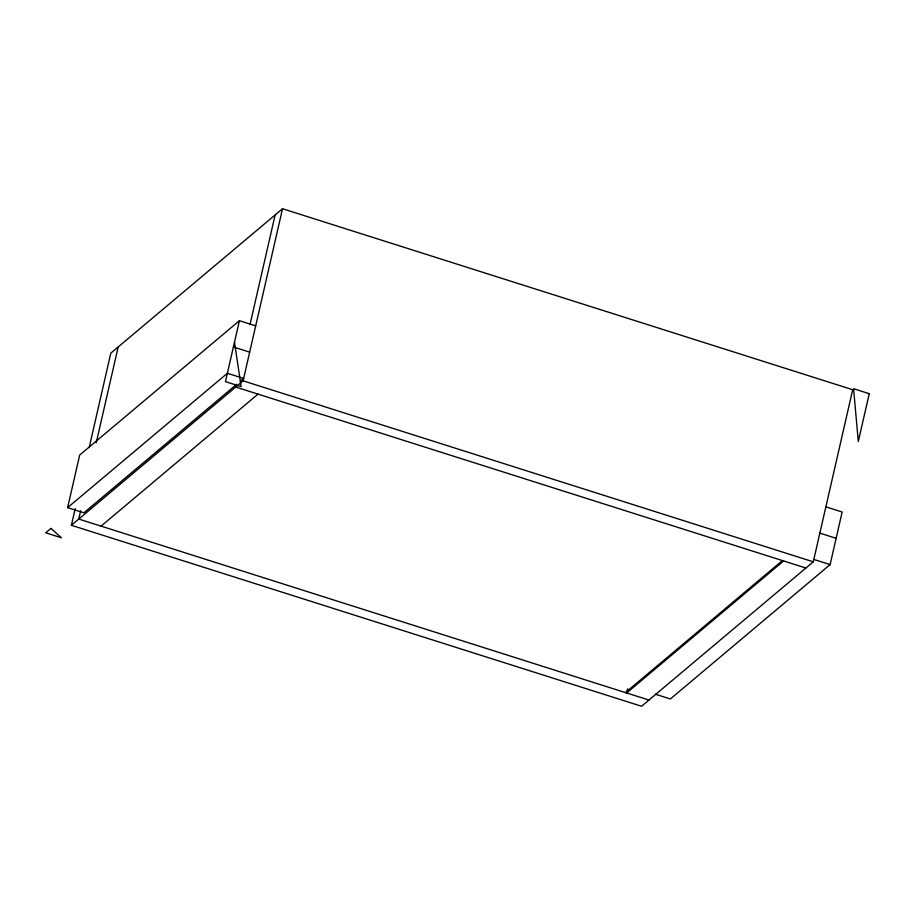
<?xml version="1.0" encoding="UTF-8"?>
<svg xmlns="http://www.w3.org/2000/svg" width="915" height="915" viewBox="0 0 915 915"><rect width="100%" height="100%" fill="white"/><g stroke="black" fill="none" stroke-linecap="round" stroke-linejoin="round"><path stroke-width="1.37" d="M236.036 384.838L83.906 512.812L67.63 507.642L79.674 455.052L239.421 320.685L255.685 325.854M89.178 447.561L110.795 353.179L282.518 208.734L852.7 389.721L813.286 561.821L641.564 706.266L71.381 525.279L75.19 508.626M80.68 510.73L78.77 519.057L648.952 700.055M96.247 442.723L118.184 346.968M239.421 320.685L225.456 381.635L241.125 386.61L234.492 342.199M236.344 384.266L235.715 387.045L805.898 568.032M250.012 324.585L275.129 214.945M71.381 525.279L243.104 380.823L282.518 208.734M627.61 688.812L626.649 692.975L783.595 560.952M655.449 694.233L670.375 698.969L830.111 564.601L842.155 512.011L825.879 506.841M67.63 507.642L227.378 373.274L243.642 378.433L240.382 381.178M101.073 526.136L258.007 394.125M625.448 692.598L782.394 560.575M233.394 346.979L249.669 352.149M819.851 533.136L836.127 538.306M813.835 559.431L830.111 564.601M243.104 380.823L813.286 561.821M869.25 393.69L858.304 441.499L853.581 388.715L869.25 393.69M50.943 528.435L45.75 532.804L61.419 537.78L50.943 528.435"/></g></svg>
